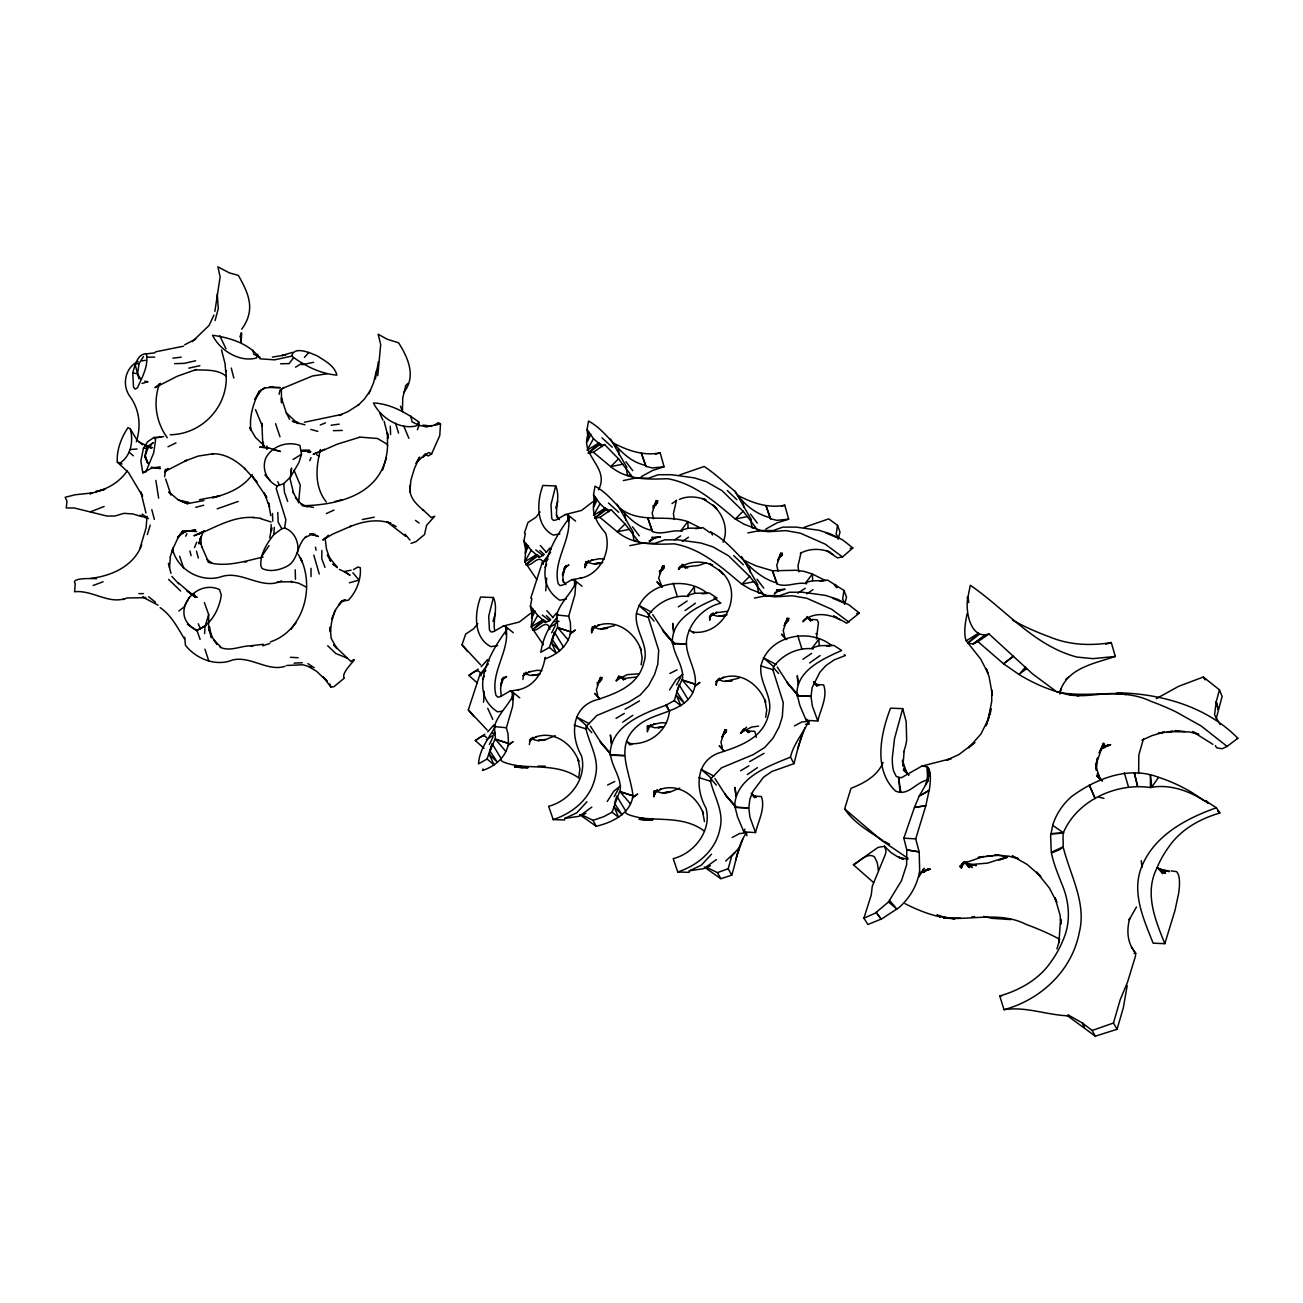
<?xml version="1.0" encoding="UTF-8"?>
<svg xmlns="http://www.w3.org/2000/svg" width="1303" height="1303" viewBox="0 0 1303 1303"><rect width="100%" height="100%" fill="white"/><g stroke="black" fill="none" stroke-linecap="round" stroke-linejoin="round"><path stroke-width="1.5" d="M204.424 602.67L208.675 614.593L208.627 628.665M483.038 768.917L482.582 770.448C494.993 766.408 506.281 756.88 508.447 743.427L495.498 739.338L494.407 726.553C497.958 714.028 508.121 705.949 513.529 694.532L512.242 691.73L509.668 691.225L500.303 696.682L497.762 697.186L495.971 695.297C489.863 671.729 511.151 649.725 505.727 626.596L503.17 626.091L493.804 631.548L491.264 632.053L489.456 630.163L488.706 616.156L493.397 597.523L480.612 597.051C474.439 613.094 473.315 637.916 490.987 646.679L497.616 645.522M545.322 657.331L544.866 658.862C557.277 654.823 568.564 645.294 570.73 631.841L557.765 627.753L556.69 614.967C560.241 602.442 570.405 594.38 575.812 582.946L574.509 580.144L571.936 579.64L562.587 585.096L560.046 585.601L558.238 583.711C552.146 560.143 573.434 538.139 568.01 515.011L565.437 514.506L556.088 519.978L553.547 520.467L551.739 518.578L550.99 504.57L555.681 485.938L542.895 485.465C536.722 501.508 535.598 526.331 553.254 535.093L559.899 533.937M579.656 814.636L596.253 826.281C612.182 822.437 630.245 813.935 633.014 795.824L620.065 791.735C622.199 778.477 612.198 767.907 610.635 755.251L610.065 754.86C610.39 725.804 642.754 713.735 665.8 705.281L674.319 700.623L679.107 684.466M585.894 813.3L582.36 815.124L593.012 820.32L603.501 816.769L612.052 812.209L619.609 791.458L633.014 795.824C630.277 771.295 613.11 744.73 638.959 724.843C657.005 710.233 690.785 712.725 695.297 684.238L682.332 680.15C684.482 666.892 674.482 656.321 672.918 643.666L672.348 643.275C671.224 618.241 698.017 606.644 717.139 598.061L709.223 592.963L694.613 593.321L687.642 595.52L688.619 596.465C673.618 594.575 657.771 602.198 649.089 614.316L648.275 617.296L636.418 613.55C643.242 583.255 684.612 574.721 707.366 593.305L702.089 593.859M266.92 449.502L266.952 446.001M321.89 550.469L321.76 558.661L325.001 567.359M387.512 445.675L387.398 432.791L388.408 438.052L384.157 421.39M402.464 410.51L402.757 397.855L405.656 386.209M494.684 630.571C492.534 619.609 498.381 608.322 493.397 597.523M556.756 517.144C555.371 506.802 560.404 496.117 555.681 485.938M876.17 912.361L881.17 919.136L876.17 912.361L888.483 901.969L901.529 880.649L906.644 864.671L906.774 849.849L919.185 851.885L919.674 870.453A70.59 62.332 -5.7 0 1 898.907 907.654L881.822 918.827L867.912 924.511L863.905 918.175L871.235 895.014L872.277 886.252L885.454 854.165L886.056 850.957L884.59 846.25L878.059 847.39L853.416 864.785L873.58 882.571M410.298 484.895C407.302 500.71 422.253 507.877 431.13 517.568L434.746 516.216L426.602 525.304L424.534 534.507L415.934 541.69L411.031 543.351M377.772 375.736L380.704 344.464L378.114 334.203L387.138 339.22L398.588 342.803C408.1 357.804 416.553 376.518 403.637 392.643M306.417 536.38C296.009 544.605 298.99 561.349 285.536 567.017C278.158 570.372 269.672 572.098 262.033 568.466L260.844 565.811C260.063 553.97 266.838 543.481 273.874 534.556L274.281 527.357M204.62 633.633L205.043 626.531L208.675 614.593M1012.431 620.13L1024.174 626.206A120.023 47.999 29.2 0 0 1049.078 636.678C1068.802 645.083 1090.399 646.011 1111.28 642.558L1115.303 656.451L1093.022 658.65L1076.962 657.07C1034.028 645.816 1005.721 609.446 970.328 585.291L967.885 597.344C964.937 610.798 970.588 640.196 989.01 633.958L1032.416 673.781L1055.43 690.851M132.792 373L133.492 387.089L135.203 389.141L137.434 387.822C142.108 377.365 148.868 365.589 146.311 353.879C137.792 353.097 134.339 366.55 132.792 373L137.532 373.766L140.919 379.385M297.263 553.58C299.837 543.465 294.836 531.526 284.608 528.008L281.823 528.709L273.874 534.556M483.56 702.301L484.276 691.421M241.707 333.21L241.104 342.347L240.355 336.141M545.729 590.829L546.657 578.027M147.027 516.216L146.099 527.764L140.105 547.96M409.859 492.453L410.852 480.384L414.37 468.657L419.631 457.076L416.748 461.718M169.504 567.554L170.351 557.489M735.201 807.648L737.579 817.014L743.899 831.949L755.528 832.552L750.007 817.47L748.736 807.974L734.631 807.257C734.892 777.826 767.744 766.539 790.481 757.124C793.543 743.883 803.039 733.394 808.707 721.292L805.791 718.979M797.485 696.063L799.847 705.428L806.182 720.364L817.812 720.982L812.29 705.884L811.02 696.388L796.915 695.672C795.791 670.638 822.584 659.041 841.705 650.458L833.79 645.36L819.18 645.718L812.209 647.917L813.186 648.861C798.185 646.972 782.337 654.595 773.656 666.713L772.842 669.693L760.985 665.931C767.809 635.652 809.163 627.118 831.933 645.702M1208.304 803.316C1191.854 792.012 1170.794 783.412 1150.451 787.549C1116.345 782.484 1076.701 800.531 1063.199 833.154C1062.14 847.683 1067.45 847.048 1051.407 852.96C1053.638 863.84 1057.971 874.101 1062.01 884.395C1069.47 901.937 1071.033 922.263 1063.118 939.968A120.006 105.966 -5.7 0 1 1050.658 962.298C1038.67 979.612 1019.597 990.247 999.727 995.981L1004.027 1009.678C1025.461 1006.307 1045.934 1014.776 1067.206 1015.77L1068.525 1015.151L1082.272 1022.904L1092.175 1030.478L1095.318 1036.178L1117.046 1029.289L1123.3 1007.87L1127.209 985.491M291.009 473.559L291.53 468.038L290.357 477.191L283.745 483.592L277.311 485.97L276.171 488.43L285.846 519.685L284.608 528.008M586.953 801.785L576.724 812.844L564.736 818.431L564.59 819.978L553.221 819.587L548.628 806.264C569.997 800.889 587.49 778.005 581.48 755.773C571.089 737.563 570.372 710.168 593.109 701.014C613.68 694.271 638.144 686.73 643.861 662.608C649.839 645.36 634.072 630.685 636.418 613.55M711.519 854.182L701.291 865.241L689.303 870.811L689.157 872.359L677.788 871.984L673.195 858.644C694.564 853.27 712.057 830.386 706.047 808.169C695.655 789.944 694.939 762.564 717.676 753.395C738.247 746.668 762.711 739.11 768.428 715.005C774.405 697.74 758.639 683.081 760.985 665.931M960.539 918.208L943.795 918.029L943.909 917.1L938.877 915.341M298.582 502.811L300.244 485.156L294.087 470.399M214.865 311.466L220.126 276.936L217.91 266.822L229.361 272.881L238.335 275.405C248.824 293.598 255.86 309.951 241.707 329.187M962.64 863.254L962.184 866.756L962.852 863.742M536.869 579.656L524.767 561.788L526.445 544.084L523.904 541.103L525.337 533.595L524.474 532.943L527.943 522.519L536.005 517.21L540.061 511.998M543.367 644.773L531.266 626.922L532.943 609.201L530.402 606.221L531.836 598.729L530.81 598.077L542.129 563.091L550.632 552.26M904.038 752.026L903.093 764.666M1058.916 942.509L1060.544 919.218L1061.098 924.022L1059.958 914.673L1054.99 897.702L1056.766 902.262L1049.469 888.157L1036.602 872.098L1040.82 876.43L1027.122 864.426L1012.187 855.876L1018.441 858.71L1009.19 856.299L994.629 854.963L1004.483 855.876M578.858 776.425L579.9 769.21L578.027 759.144L578.841 761.522C572.636 743.98 554.101 730.152 535.305 737.14M641.141 664.839L642.167 657.624L640.294 647.558M765.692 717.236L766.734 710.021L764.861 699.939L765.675 702.333C759.486 684.792 740.951 670.964 722.155 677.951L723.572 677.316L716.308 681.73L719.793 678.163L716.666 681.599M326.239 501.948C314.137 486.377 315.945 467.419 320.424 449.551M139.03 378.912L137.532 373.766L139.112 363.407L143.542 356.485M136.326 441.864C141.327 425.918 139.633 409.126 129.29 395.542C121.782 383.994 125.397 367.511 138.069 361.436M203.056 532.064L198.838 543.791L201.151 536.527L200.483 544.198L199.896 540.517M613.127 442.873C627.443 450.529 643.812 456.197 660.181 452.825L664.09 466.783L652.249 467.94L646.027 466.409L645.522 465.334C619.902 459.861 610.26 432.726 588.5 421.048L587.05 429.583L589.021 432.335C577.669 454.991 610.7 466.897 598.5 489.83M681.143 530.402L688.114 528.187L700.867 528.171L687.821 521.64L681.143 530.402L682.12 531.331C672.25 529.067 662.201 535.566 652.526 531.543L652.021 530.451C626.417 524.979 616.759 497.86 594.999 486.182L593.549 494.717L595.52 497.469C589.722 511.362 596.611 522.812 605.651 533.204C611.547 551.723 599.787 574.835 579.982 578.304L581.187 578.06L571.936 579.64M1156.298 698.685L1178.612 686.339L1203.32 677.023L1219.461 689.857L1216.204 701.861L1214.543 714.679L1220.145 724.631M164.585 476.719L165.318 472.452M378.342 361.843L375.411 378.978M387.577 445.203C386.014 492.127 342.428 504.798 303.876 505.694L313.486 507.421M522.861 679.417L523.985 673.439M529.36 744.534L530.484 738.557L536.787 740.527L545.338 739.811L538.253 740.609L546.592 739.224L555.208 735.706M592.751 626.971L591.643 632.949L591.497 629.137M648.552 725.82L647.428 731.797L647.216 726.064M655.051 790.954L653.927 796.931L653.715 791.198M710.444 616.238L709.712 620.212L709.565 616.384M716.959 681.355L716.21 685.345L716.064 681.518M487.11 759.014L494.081 764.942L489.293 754.388L492.192 743.704L487.11 759.014L478.527 763.851C479.374 749.078 488.967 738.166 495.531 726.162L494.032 724.777L487.778 731.797M549.394 647.428L556.365 653.357L551.56 642.802L554.475 632.118L549.394 647.428L540.81 652.266C542.862 639.154 548.074 627.15 557.13 617.394M967.07 613.794L965.653 621.433A70.557 17.362 -67.2 0 0 966.256 640.848L980.687 659.057L987.983 673.162L986.208 668.602L989.156 676.925L992.316 694.922L991.762 690.101L991.746 701.242L988.163 719.761L990.622 711.519L989.84 714.256L990.948 708.702L986.062 725.836L988.163 719.598L980.915 734.012L968.715 747.792L974.856 742.417L959.089 754.437L946.581 760.268L951.174 758.607L921.872 766.099L901.22 777.826L896.269 776.458L893.597 771.018A120.023 29.529 -67.2 0 1 892.294 757.988L894.526 738.638L902.702 708.637L890.535 708.164C880.519 734.061 873.222 769.764 895.422 790.97C907.849 796.899 915.928 782.207 926.824 780.269L927.866 780.986L919.185 796.133L914.478 807.323L903.842 838.171L906.774 849.849M119.534 463.282C130.968 456.539 133.72 440.74 130.235 428.752L127.987 427.645C121.374 437.45 116.472 450.072 117.319 462.142L128.492 472.533L142.564 496.166L140.854 491.882L145.969 513.007M240.306 336.581L241.006 332.884M269.721 537.911L271.659 527.682L271.431 530.94L271.057 524.474M704.223 867.016L720.82 878.678L731.716 875.225C736.39 861.153 737.612 844.995 746.44 832.878L743.508 830.548M734.631 807.257L748.736 807.974L749.925 799.065L753.069 791.198L763.525 777.239L771.799 771.523L793.999 763.639L798.755 744.86L805.01 727.823M148.949 445.675L153.265 442.597L148.656 446.603L145.268 455.268L147.646 462.956L144.877 456.685L146.604 448.134L143.46 448.281L140.838 460.936L142.793 472.777L145.822 471.947L153.705 452.841L155.562 439.697L153.933 437.482L147.695 441.717L143.46 448.281M279.119 394.288L279.95 390.216L283.875 387.561M1059.958 694.01L1060.984 688.88L1060.267 690.851C1068.02 667.722 1095.074 663.341 1115.303 656.451M159.487 383.701C152.956 402.383 155.839 421.7 167.256 437.743M165.367 469.341L164.699 472.566L167.875 468.477M290.357 477.191L298.99 462.451L301.482 454.324L299.934 445.431C287.377 440.87 272.457 445.87 265.942 457.744C261.398 468.396 266.708 481.459 277.311 485.97M568.483 521.493L569.313 517.812C553.075 539.751 529.067 579.949 559.769 600.227L566.398 599.071M574.981 586.627L575.812 582.946L574.916 594.771L568.678 616.189L570.356 622.508L570.73 631.841L557.326 627.492L552.211 639.333L559.671 650.702L551.56 642.802M1204.705 801.003L1191.936 792.501A70.557 28.21 29.2 0 0 1158.595 777.337C1128.707 765.561 1095.921 778.673 1071.555 796.556A70.557 62.3 -5.7 0 0 1052.677 825.353L1050.609 836.005L1051.277 852.325L1063.183 846.82M1216.204 718.572L1222.116 696.421L1219.461 689.857M291.742 356.11C294.038 345.262 310.928 353.308 317.199 355.866C324.675 360.736 334.61 365.638 336.891 375.101C320.668 373.88 304.674 365.817 291.742 356.11L274.64 359.823L260.063 358.83C250.42 343.829 229.507 337.591 212.552 335.278C219.898 350.393 239.654 362.739 256.577 357.95L257.799 354.318M376.534 370.28L373.505 382.984L368.83 393.767M171.915 552.651L173.071 548.026L170.107 557.179M816.427 638.975L818.447 622.59L817.144 619.788L809.489 619.365L812.209 620.423L807.274 617.329L810.661 621.026L806.98 616.498M838.09 539.263L840.012 532.113L837.536 525.321L828.741 518.871L804.277 527.324M844.588 604.397L846.527 597.23L843.969 590.422L827.438 580.014C820.157 581.61 812.665 579.428 805.71 582.783L806.687 583.728C796.817 581.447 786.768 587.962 777.077 583.939L772.467 570.763L755.87 565.828L744.192 560.388M544.947 658.145C542.862 672.967 533.236 687.235 517.698 689.89L518.903 689.645L509.668 691.225M669.514 710.526C667.934 730.674 649.692 745.088 629.968 743.638L631.988 744.518L626.922 741.651L630.082 745.055M723.067 542.227C728.849 529.181 723.067 513.903 712.741 505.075L716.78 509.164L714.891 506.639L702.48 498.479L706.014 499.88C697.577 496.704 687.74 495.531 679.352 499.44M215.076 320.554L218.301 308.583L217.259 294.103M618.632 676.045L617.606 679.824L619.202 676.469M574.134 725.136L585.992 728.882L586.822 725.901L596.839 715.494L628.763 702.187L640.245 695.02L648.536 685.671L654.595 674.417L657.754 664.335L658.715 650.295L648.275 617.296M698.701 777.516L710.558 781.263L711.389 778.298L721.406 767.874L753.329 754.584L764.812 747.401L773.102 738.068L779.161 726.813L782.321 716.731L783.266 702.675L772.842 669.693M487.159 730.022L468.298 709.923L479.846 674.677L488.348 663.846M735.739 860.289L739.338 847.406L731.602 856.494L728.214 868.71L717.481 872.619L706.926 867.521L710.461 865.681M798.006 748.704L801.622 735.82M882.815 840.5C869.134 831.461 853.758 822.844 844.621 808.886L851.006 788.299C863.954 783.266 877.391 776.018 883.076 762.548M334.92 610.341L331.679 621.743L330.376 631.89L330.099 627.199L331.223 638.454L336.874 648.536L333.633 644.952L350.849 661.419C362.804 653.666 339.301 672.706 344.415 678.049L333.861 686.746L330.848 687.007L323.16 676.86L327.265 681.436L316.58 671.306L308.664 666.615M501.134 683.212L502.616 678.179L500.596 688.261L501.183 695.704M1056.928 948.91L1059.404 940.619M147.337 534.588L150.203 525.142M382.659 470.041L386.356 457.825M492.957 621.303L495.449 613.176M555.729 508.105L557.717 501.59M962.95 862.602L961.191 868.238L963.308 862.667M746.863 835.777L746.44 832.878L739.583 833.562L732.172 837.471M906.709 849.931L919.185 851.885L915.7 838.888L925.83 805.71L929.528 788.543A70.59 17.362 -67.2 0 0 927.361 766.832L922.101 766.017M1164.833 943.665C1155.338 920.244 1144.441 893.809 1156.478 869.02A120.006 105.966 -5.7 0 1 1168.938 846.706C1180.941 829.376 1199.998 818.756 1219.869 813.007L1216.416 807.779C1187.196 818.023 1155.631 834.718 1142.65 864.475C1130.515 890.796 1143.366 918.468 1153.122 943.16L1164.833 943.665L1174.964 910.504L1178.661 893.321A70.59 17.362 -67.2 0 0 1176.495 871.609L1171.006 870.876M616.84 796.052L614.511 803.299L621.954 814.668L614.104 806.915L618.648 817.339L612.052 812.209M489.293 754.388L497.388 762.288L489.944 750.919L495.042 739.078L508.447 743.427L508.072 734.094L506.395 727.774L512.633 706.356L513.529 694.532M755.528 832.552C758.248 820.988 765.627 808.381 761.359 796.508L753.704 796.084L756.44 797.127L751.489 794.032L754.893 797.745L751.212 793.201M817.812 720.982C820.532 709.418 827.894 696.796 823.643 684.922L815.987 684.498L818.724 685.541L813.772 682.446L817.176 686.16L813.479 681.632M480.66 664.888L462.011 644.806L465.676 634.105L473.787 628.649L477.794 623.583M743.899 831.949L744.876 829.148M1143.48 738.752L1138.789 755.154L1138.659 773.477M925.439 785.09L929.919 772.5L926.645 782.826L928.925 769.145L927.606 781.197L927.361 766.832L927.866 780.986M674.319 700.623L680.932 705.754L676.387 695.33L684.238 703.083L676.778 691.73L681.892 679.873L695.297 684.238C696.926 667.185 682.186 652.314 687.642 635.098C692.219 619.479 705.004 607.084 720.803 603.11L713.979 597.8M736.488 856.446L742.726 839.409M309.821 460.676L311.026 457.597M1092.175 1030.478L1113.462 1023.018L1120.205 999.776L1127.6 981.941L1135.434 956.255L1135.695 953.421L1131.525 947.167L1135.695 953.421L1134.001 953.242M418.735 421.993L417.318 425.56C400.672 430.658 380.574 417.872 373.456 402.953C389.825 403.735 405.754 412.269 418.735 421.993L419.208 425.315L417.351 429.795M676.518 500.108L673.439 513.512L674.221 519.441M801.084 552.505L797.99 565.909L798.788 571.838M500.808 685.003L504.098 677.088L502.241 679.4M660.246 571.87L662.869 565.616L658.666 578.092L661.957 586.708M194.456 547.569L196.769 542.129M331.662 618.86L336.141 608.859L342.217 600.569L338.617 604.918L343.275 600.504L340.506 602.084M171.621 551.658L177.355 539.116L182.99 530.728L177.517 537.553L184.7 530.989L180.384 534.67L184.879 531.885L181.883 533.22M213.969 315L209.115 325.441L192.274 341.63M528.529 545.924L525.142 553.156L526.445 544.084L531.217 550.273L538.905 557.016M590.813 434.339L587.409 441.57L589.021 432.335L593.5 438.688L602.344 446.62M535.044 611.058L531.64 618.274L532.943 609.201L537.716 615.407L545.403 622.134M597.311 499.472L593.907 506.688L595.52 497.469L599.999 503.821L608.843 511.753M742.173 732.221L743.769 728.849M185.694 536.233L186.915 533.693M489.374 744.469L493.104 736.895M551.658 632.883L555.387 625.31M963.178 862.423L960.669 867.309L962.38 863.742M482.859 678.977L484.374 676.078M545.143 567.391L546.657 564.492M614.218 796.605L618.469 788.69M676.485 685.036L680.752 677.104M189.358 597.246L184.049 607.003L178.804 611.026M196.851 630.131C167.37 616.205 194 577.88 219.49 589.559L221.331 595.113C219.213 609.462 211.249 625.033 196.851 630.131L200.125 639.447M531.217 550.273L524.767 561.788L536.575 554.606L540.289 556.87L543.53 554.915M593.5 438.688L587.05 450.203L598.859 443.02L602.572 445.284L604.592 444.567L618.534 458.819L632.558 477.142M537.716 615.407L531.266 626.922L543.074 619.739L546.788 621.987L550.029 620.049M599.999 503.821L593.549 515.336L605.358 508.154L609.071 510.401L611.091 509.701L625.049 523.953L639.056 542.26M425.967 455.154L428.426 455.871L431.635 453.835L439.762 435.56L440.512 423.98L438.394 422.661L434.062 425.315M141.734 544.833C133.818 566.088 111.846 575.861 90.754 578.402M680.329 566.284L678.505 569.46L683.114 564.476M618.958 676.273L616.221 681.046L619.674 677.299M742.612 730.266L740.788 733.442L746.554 727.188M507.03 629.398C490.791 651.321 466.783 691.535 497.485 711.813L502.355 711.161M1205.845 800.954L1216.416 807.779M528.627 766.653L522.242 767.728L514.718 766.897L515.565 765.496C537.097 768.233 560.241 764.291 579.33 778.363M653.194 819.05L646.809 820.124L639.284 819.278L640.131 817.893C661.663 820.629 684.792 816.688 703.897 830.744M659.595 573.45L664.335 565.811L660.865 571.007L664.155 567.733L660.344 570.73M127.222 470.839C120.023 481.524 108.149 488.967 95.673 491.654L104.892 489.276L89.793 493.804L92.318 492.909L75.085 494.782L65.15 497.29L66.99 501.134L66.225 507.991L74.173 507.958L106.797 516.021L114.762 516.053L123.932 513.333L132.825 513.936L142.206 516.754M918.713 877.066L924.153 868.352L920.749 873.466M669.579 689.906L676.062 679.629L682.853 674.221M546.071 552.57L549.817 548.074L551.299 549.443M607.263 801.492L613.778 791.214L620.586 785.807M552.57 617.703L556.316 613.192L557.814 614.576M370.492 390.216L364.465 399.011L357.902 405.494L358.781 404.696L348.259 411.455L339.106 415.478L341.647 414.435L304.381 422.253M261.366 556.853L269.021 545.664M1158.595 777.354L1151.771 787.045L1150.402 775.041L1150.451 787.549M1136.477 907.002L1129.066 919.918L1129.799 918.322C1127.014 928.013 1126.981 938.779 1131.949 947.786M290.944 629.463L296.204 622.459M687.642 595.52L694.32 586.773L694.613 593.321M805.71 582.783L812.388 574.037L825.434 580.568M812.209 647.917L818.887 639.154L819.18 645.718M293.533 357.836L289.071 363.618L280.617 363.765M252.326 474.553C243.091 487.713 227.585 494.163 212.422 497.746L219.767 495.889L199.457 499.684M564.508 567.815L566.382 565.502L562.424 574.998L564.883 566.593L562.88 576.675L563.319 582.262M167.729 468.494L165.334 471.246L186.655 460.301L184.7 461.099L198.089 456.115L213.269 453.737L211.77 453.786C224.784 453.167 236.348 460.529 245.42 469.194M585.601 564.085L588.728 560.632L585.226 564.215L592.507 559.785L591.09 560.437L599.331 558.726L604.217 559.02M523.317 675.671L526.445 672.218L522.959 675.785L530.223 671.371M592.099 629.219L595.227 625.766L591.741 629.333L599.005 624.919L597.588 625.554C616.384 618.567 634.919 632.395 641.109 649.936M529.816 740.804L532.943 737.351L529.458 740.918L536.722 736.504M710.168 616.482L713.295 613.029L709.793 616.596L717.073 612.182L715.656 612.817L727.155 611.319M1025.608 667.038L1019.011 674.465L1003.554 663.797L977.967 641.63L973.08 643.959L967.82 643.145L978.537 633.193L966.256 640.832M1056.538 691.681C1087.386 699.092 1121.052 686.795 1151.005 701.356A120.023 47.999 29.2 0 1 1175.925 711.845L1201.203 726.015L1227.1 746.407L1237.85 738.247C1206.627 706.389 1160.826 693.571 1117.453 692.805L1116.313 693.701M304.397 357.429L308.909 352.396M962.249 863.775L959.594 866.674L967.152 861.625L963.666 863.319L984.009 856.348M803.071 621.857L806.524 618.111M324.87 538.937L328.372 535.191M649.92 725.755L651.011 724.615L647.526 728.182L654.79 723.768L653.373 724.403L661.615 722.693L666.501 723.002M656.419 790.888L657.51 789.732L654.025 793.315L661.289 788.901L659.872 789.537C678.668 782.549 697.203 796.377 703.408 813.919L702.594 811.525L704.467 821.607M774.259 594.135L779.748 589.836L774.829 592.702M649.708 541.739L655.181 537.439L649.106 541.103L654.741 537.764L660.523 536.836L652.054 537.634L655.702 538.448L651.94 537.243M342.901 600.992L348.357 600.227C356.338 591.953 361.338 579.314 360.296 567.717L357.82 567.033L353.504 569.623M206.086 625.456L196.525 630.733L187.355 624.235M405.347 386.063L407.872 383.457M481.279 666.68L487.534 659.66L489.032 661.028M618.534 458.819L610.716 466.653L593.37 452.222L588.304 453.053L598.859 443.02L601.286 445.903M625.049 523.953L617.231 531.771L599.869 517.356L594.803 518.187L605.358 508.154L607.784 511.037M633.063 478.006L648.471 478.217L658.292 474.732L671.371 474.699L694.352 477.875L706.275 481.67L722.057 490.677L743.101 511.216L735.283 519.034C715.07 502.144 694.646 483.429 667.625 478.706C647.933 479.406 627.134 480.221 610.716 466.653L622.834 464.194M639.561 543.139L654.969 543.351L664.791 539.865L677.869 539.833L700.851 542.993L712.79 546.804L728.556 555.811L749.6 576.333L741.798 584.167C721.569 567.261 701.161 548.547 674.123 543.84C654.432 544.54 633.633 545.354 617.231 531.771L629.333 529.327M601.888 679.319L598.582 682.593L602.051 677.397L597.311 685.02L600.585 677.202L596.399 689.678L597.719 695.411M681.388 565.974L678.488 568.711C687.968 561.023 701.503 560.469 712.513 565.013L708.979 563.613L721.39 571.756L723.279 574.297L719.24 570.209C746.293 590.52 725.005 636.711 692.235 632.053L694.271 632.932L689.206 630.066M619.104 677.56L616.221 680.296L627.118 674.661L638.779 673.798M805.954 618.355L803.055 621.108C816.215 609.576 834.213 615.342 846.641 623.257L859.345 613.094L849.165 605.032L837.34 599.201L825.418 595.39L802.436 592.23L789.357 592.246L779.536 595.732L764.128 595.52L775.122 596.839L792.322 595.764L806.85 598.289L831.819 609.348L849.002 622.134M745.104 728.572L740.788 732.693L751.684 727.041L758.574 726.129M543.335 564.329L542.406 560.893C538.269 555.925 533.008 564.052 528.725 564.932L526.021 564.639L536.575 554.606L539.002 557.489M592.718 501.85L581.578 510.434L565.437 514.506M530.435 613.436L519.311 622.02L503.17 626.091M549.85 629.463L548.905 626.026C544.768 621.059 539.507 629.186 535.224 630.066L532.536 629.772L543.074 619.739L545.501 622.622M725.641 861.088L734.973 852.357M325.603 537.618L322.835 540.045L332.395 534.263L351.028 526.168L349.888 526.656C362.82 521.428 377.609 518.382 391.063 523.497L386.73 521.607L405.624 536.266M842.504 557L852.846 547.96L842.666 539.898L830.842 534.067L818.919 530.256L795.938 527.096L782.859 527.129L773.037 530.598L757.629 530.402L768.607 531.705L785.823 530.63L800.351 533.171L825.32 544.214L842.504 557L837.438 557.847L827.047 550.86L833.269 554.524M1065.805 679.27L1068.737 676.794M415.787 463.265L425.625 453.802L422.465 457.402L428.638 452.516L431.635 453.835M1013.376 655.963L1003.554 663.797L1013.441 656.386M160.513 383.294L154.976 387.642L177.42 376.176L196.427 369.482M653.845 505.613L657.657 502.6L654.367 505.873L657.836 500.678L653.096 508.317L656.37 500.482L652.168 512.975L653.487 518.708M778.412 557.993L782.223 554.997L778.933 558.27L782.403 553.075L777.647 560.697L780.937 552.879L776.735 565.355L778.054 571.089M784.911 623.127L788.722 620.114L785.432 623.388L788.901 618.208L784.162 625.831L787.435 618.013L783.233 630.489L784.553 636.222M723.914 733.703L726.455 731.7L723.149 734.973L726.618 729.794L721.878 737.417L725.152 729.582L720.966 742.075L722.285 747.808M564.916 567.961L568.89 564.899L565.372 567.294M502.632 679.547L506.606 676.485L503.088 678.879M570.079 634.105L575.389 630.033L571.87 632.427M507.812 745.691L513.121 741.619L509.587 744.013M694.646 686.502L699.955 682.414L696.437 684.824M632.378 798.071L637.672 793.999L634.154 796.394M967.82 643.145L979.53 634.138M1026.617 668.651L1019.011 674.465L1021.161 675.801A70.59 28.226 29.2 0 0 1062.678 693.261C1083.591 699.792 1104.977 690.557 1126.053 694.515L1117.453 692.805M264.672 387.545L261.528 389.923L254.899 399.369L259.378 391.03C253.466 403.132 249.036 416.455 250.942 430.088L249.655 427.596L255.583 437.547L264.542 446.049M588.304 453.053L600.031 444.404M526.021 564.639L537.764 555.99M594.803 518.187L606.53 509.538M532.536 629.772L544.263 621.124M984.416 635.669L973.08 643.959L984.514 635.783M591.806 807.127L579.249 816.264L564.736 818.431M716.438 859.524L703.815 868.645L689.303 870.811M685.052 610.57L695.476 603.191M809.619 662.95L820.043 655.588M671.99 503.593L675.736 500.955M977.967 641.63L989.01 633.958M593.37 452.222L604.592 444.567M599.869 517.356L611.091 509.701M622.753 722.171L632.835 715.298M747.303 774.568L757.401 767.679M682.251 541.478L688.456 537.259M806.818 593.859L813.023 589.656M201.721 532.797L193.886 535.777L204.49 530.924M674.775 539.784L680.655 535.859M678.342 606.872L687.153 600.992M797.876 593.142L805.221 588.256M802.909 659.253L811.72 653.373M542.129 563.091L548.107 559.134M477.549 683.195L468.819 675.394L478.331 669.091M548.612 628.241L557.586 622.28M479.846 674.677L485.824 670.719M484.048 748.313L475.318 740.527L484.83 734.208M486.328 739.827L495.303 733.866M96.569 578.695C93.295 578.597 69.987 577.457 75.232 583.614L74.58 591.757C91.503 589.787 108.133 603.924 124.453 598.745M853.416 864.785C859.85 861.82 866.756 852.178 874.346 856.69L877.033 862.13A120.023 29.529 -67.2 0 1 878.222 870.241M468.819 675.394C471.849 673.977 476.996 667.95 480.123 672.478L481.068 675.915M475.318 740.527C478.364 739.11 483.494 733.084 486.622 737.612M293.028 459.487L301.482 454.324M195.792 338.992L184.668 344.79M616.026 718.409L624.332 713.425M740.593 770.806L748.899 765.806M295.553 367.153L302.035 363.309M200.662 533.041L204.131 531.005M1227.1 746.407L1222.214 748.736L1216.953 747.922A70.557 17.362 -67.2 0 1 1215.39 745.609M625.065 709.255L639.48 700.933M749.632 761.636L764.047 753.329M919.185 796.133L929.202 790.416L920.195 795.481M776.588 582.848C748.28 574.932 736.179 544.963 710.754 532.031L709.842 532.569L702.871 527.634L695.59 528.741M1067.206 1015.77L1068.525 1015.151M1103.674 747.336L1110.71 744.713L1102.973 747.613L1108.755 744.567L1101.084 749.127L1104.7 745.121L1100.872 749.583L1104.504 744.029L1099.129 752.776L1103.543 743.068L1095.628 765.627L1097.533 757.874L1096.442 768.803M794.439 725.885L801.85 721.976L808.707 721.292L809.147 724.191L805.563 724.273M679.759 788.087L671.143 791.621L662.82 792.99M142.793 472.777L151.848 468.038L160.139 466.865M1141.9 740.185L1152.129 735.576L1164.345 732.025L1158.4 733.214L1173.14 731.325L1166.853 731.96M921.987 872.424L928.42 868.889L922.622 871.951L930.375 869.036L920.227 872.619M340.767 602.116L345.344 599.82L342.494 600.764M260.437 390.346L265.128 388.066L272.897 386.991L269.298 387.219M304.821 537.634L311.091 534.686L315.293 534.572L309.756 533.807M669.872 673.456L677.071 669.872M607.589 785.041L614.788 781.458M168.006 446.782L176.003 442.857M103.1 581.741L93.116 585.503M324.675 449.242L313.143 454.291L317.574 452.597M285.048 666.289C267.978 671.957 250.388 655.686 232.553 659.986C215.907 666.859 196.053 658.911 185.433 645.197L184.684 637.216M326.353 513.577L334.008 510.092M281.562 580.91C261.805 590.748 241.185 569.509 220.81 576.871C200.792 582.946 177.55 569.737 172.729 549.654M876.153 912.784L863.905 918.175M1008.18 856.462L987.658 863.107L971.305 864.492L976.289 865.583L966.793 863.27L971.517 865.241L966.793 863.205M553.221 819.587C573.515 812.909 591.432 797.794 595.471 775.92C599.608 758.965 589.396 744.16 585.813 728.182L585.992 728.882M677.788 871.984C698.082 865.29 715.999 850.191 720.038 828.317C724.175 811.362 713.946 796.556 710.379 780.578L710.558 781.263M777.5 590.927L785.074 589.233L776.621 590.031L780.269 590.829L776.507 589.64M198.919 534.051C216.673 526.721 234.003 515.923 254.069 517.552M123.101 599.624L126.994 597.963L145.887 597.686L142.532 597.002L158.054 605.162M800.303 553.335C809.554 548.221 820.825 548.302 830.451 552.293M182.257 533.122L187.844 530.793L183.088 531.754M320.261 424.99L325.538 422.824M270.405 641.874C303.469 630.978 315 587.409 300.407 557.814L302.182 561.984L298.436 554.459M319.821 451.832L337.558 444.062L359.595 437.287M90.477 511.835L104.093 506.492M147.695 446.652L150.871 445.414L147.646 446.457M599.494 563.792L602.703 562.554M217.21 508.821L238.205 501.427M1004.027 1009.678C1040.69 999.776 1071.897 970.751 1079.226 932.704C1086.865 902.767 1070.024 875.095 1063.15 846.869M282.311 388.457L312.557 375.964L326.955 373.814M614.511 625.684L600.748 629.023L607.621 628.225L599.071 628.942L592.946 626.987M739.078 678.081L725.315 681.42L732.188 680.622L723.637 681.322L717.513 679.384M1236.645 738.687L1237.85 738.247M706.145 562.831L698.555 565.453L685.736 566.919L687.772 567.799L682.707 564.932M262.717 645.799L269.868 643.438M1000.02 859.687L1006.958 857.439L998.587 860.078M652.689 506.036L656.207 504.912M659.188 571.154L662.706 570.046M596.904 682.739L600.439 681.632M641.239 476.67L652.624 470.416L664.09 466.783M765.806 529.051L777.191 522.796L788.657 519.18L784.748 505.222C768.363 508.593 751.994 502.925 737.693 495.254M1105.758 644.236L1111.28 642.558M292.638 352.331L282.099 355.491L285.911 354.905L272.36 357.103M263.043 557.081C245.86 560.86 227.748 567.098 210.125 562.912M655.393 454.242L660.181 452.825M781.556 506.15L784.748 505.222M141.978 383.473L147.988 381.714L144.828 381.193M349.448 582.799L359.107 580.079L352.869 572.799M183.511 346.191L155.529 351.843M203.919 500.515L187.339 503.691L178.348 500.026L168.836 491.899L171.035 495.01L165.644 479.032M195.743 507.339L203.724 505.238M351.11 570.193L344.106 571.577L339.366 569.395M427.107 426.684L440.512 423.98M727.058 614.707L718.816 616.286L725.69 615.488L717.139 616.189L711.015 614.25M540.208 673.912L531.754 675.475L538.839 674.677L530.288 675.394L524.164 673.439M154.976 438.069L163.641 436.538M340.539 500.14L341.989 499.782L335.164 501.411M679.726 474.927L704.174 466.474C715.412 473.885 724.777 483.055 735.12 491.443C743.215 504.066 755.447 513.903 770.089 517.714L770.594 518.806L776.816 520.32L788.657 519.18M195.629 360.784L184.228 363.358L174.667 363.651M188.805 368.146L199.88 365.671M1102.419 747.906L1105.319 747.254L1101.768 748.036M920.618 872.554L924.983 871.577L921.433 872.359M302.052 364.742L313.583 362.299M425.576 426.814L431.635 425.544M170.204 434.746C203.561 434.29 230.533 403.849 225.712 370.329L225.728 371.762L225.012 363.423L221.526 349.921M528.806 672.022L537.048 670.312L541.934 670.605M757.124 529.523L747.401 516.591L735.283 519.034L743.752 524.067L760.3 530.451L747.889 532.943M763.623 594.657L753.9 581.724L741.798 584.167L750.251 589.2L766.799 595.585L754.388 598.077M623.323 480.546L635.734 478.054L633.519 478.136M629.821 545.68L642.232 543.188L640.034 543.27M982.022 856.755L978.064 857.537L992.805 855.648L986.501 856.283M362.315 519.539L374.222 517.193M850.159 548.482L852.846 547.96M856.657 613.615L859.345 613.094M636.287 677.039L623.469 678.505L625.489 679.384L620.423 676.518L623.583 679.938L621.222 677.023M139.112 363.407L135.072 364.14L137.532 373.766M815.89 633.844L816.786 633.681M191.622 530.63L195.629 529.93L183.479 531.885M914.755 807.469L925.83 805.71L914.478 807.323M599.087 563.173L594.249 563.906L601.123 563.091L592.572 563.808L586.448 561.87L585.145 567.831L584.998 564.004M141.799 360.882L145.513 360.328M661.37 727.139L658.015 727.628L663.406 727.074L654.855 727.774L650.262 726.325M331.109 425.218L339.171 424.143M263.385 644.317L250.746 645.767M172.876 358.178L181.231 357.152M146.311 353.879L154.91 352.82M664.595 792.794L669.905 792.208L661.354 792.908L656.761 791.458M630.619 475.139L627.509 475.465L626.173 467.891M637.118 540.256L634.024 540.598L632.672 533.008M755.186 527.52L752.075 527.862L750.74 520.272M761.685 592.653L758.59 592.995L757.238 585.405M820.157 581.122L823.675 580.747M826.656 646.255L830.174 645.881M302.719 451.033L309.658 450.398L302.719 450.17M286.497 665.491L302.768 664.774L311.564 667.266M130.056 449.568L137.108 448.998M554.231 621.661L559.085 621.287M491.948 733.247L495.189 733.003M971.663 916.986L974.725 916.758M1170.322 731.602L1189.541 731.96L1198.793 734.387L1192.522 731.553L1212.881 744.355M989.987 855.924L998.473 855.371M153.933 437.482L160.92 437.042M999.727 995.981L1001.746 995.85M277.262 581.887L292.312 581.789L290.716 581.431L298.696 583.223L306.335 587.099M294.038 663.146L302.28 662.755M1063.199 833.154L1050.804 833.757L1063.753 832.992L1052.677 825.353M333.34 430.658L342.282 430.43M147.304 357.217L154.731 357.12M537.911 766.148L545.191 766.148M138.835 593.631L143.428 593.614M253.026 645.946C241.853 644.838 231.168 652.266 220.044 647.265M672.918 643.666L686.453 644.008L672.348 643.275M610.635 755.251L624.17 755.593L610.065 754.86M271.708 387.317L280.373 387.626L269.265 387.414M796.915 695.672L811.02 696.388L812.192 687.479L819.815 672.315L825.809 665.654L834.067 659.937L845.37 655.507L844.295 654.578M290.39 657.298L298.126 657.738M1010.851 919.576L991.795 918.322L983.732 916.4M705.037 593.158L707.366 593.305M903.842 838.171L915.7 838.888M514.718 766.897C550.68 770.106 501.443 765.154 501.118 759.975M639.284 819.278C675.247 822.502 626.01 817.535 625.684 812.372M943.795 918.029C971.435 920.488 1000.134 911.074 1026.455 924.527A120.023 47.999 29.2 0 1 1051.358 935L1059.73 939.219M195.043 369.791C205.825 370.41 217.292 368.961 226.396 376.29M244.198 561.756L246.625 561.951M1184.834 731.553L1174.964 730.641L1178.824 731.048M268.271 447.89L259.655 447.108L268.19 447.76L280.487 451.457L273.744 449.844M189.619 530.972L196.574 531.608M1168.71 870.811L1164.638 870.42L1169.345 871.56L1160.142 869.199L1164.866 871.17L1156.999 867.782L1165.615 873.401L1159.54 869.117M155.35 468.021L160.416 468.526L151.181 467.158M556.69 614.967L568.678 616.189M494.407 726.553L506.395 727.774M147.597 447.157L152.256 447.662L144.535 445.935L151.099 447.792L139.03 442.043M252.684 517.421L261.04 518.35M359.807 437.108L377.512 438.508L387.366 444.307M190.45 593.842L194.554 594.315M178.348 500.026L188.707 502.306M698.473 527.878L700.867 528.171M1068.493 694.304L1078.835 695.655L1068.607 694.173M423.182 425.087L431.668 426.26M293.37 421.879L304.951 424.794M943.909 917.1L954.773 918.843L938.127 916.432A70.59 28.226 29.2 0 1 905.031 903.647M907.947 859.312L898.581 857.211L903.402 859.28L896.839 856.315L890.649 852.325L884.59 846.25M425.218 426.537L419.208 425.315L412.106 421.895L410.706 415.934M301.433 450.463L310.88 451.718L305.896 450.903L309.739 452.516L305.228 450.366M292.198 421.064L297.784 422.253M311.873 534.507L318.241 536.445L311.889 533.774M1098.771 797.013L1103.95 798.413M422.563 510.043L423.719 510.369M310.766 429.404L317.834 431.358M260.616 518.659L271.122 522.014M117.319 462.142L122.107 463.998M182.045 501.525L187.339 503.691M347.005 658.048L335.767 653.471L327.672 645.734M825.89 533.008L838.595 538.269L836.168 534.051L837.536 525.321M832.389 598.142L845.093 603.403L842.666 599.185L843.969 590.422M836.966 617.427L833.545 615.993L839.767 619.658M140.04 515.222L145.92 517.877M260.079 357.217L253.743 354.253L252.994 350.214M776.165 664.53L763.411 657.771L773.656 666.713M651.598 612.133L638.845 605.39L649.089 614.316M713.881 776.116L701.128 769.356L711.389 778.298M589.314 723.719L576.561 716.959L586.822 725.901M619.625 508.007C640.034 524.327 665.524 513.919 687.821 521.64L688.114 528.187M307.264 506.997L301.042 503.691L303.159 505.987L295.504 497.779M884.493 841.429L889.558 844.23M189.554 593.093L197.128 597.328L187.013 590.927L195.238 597.23L178.25 582.767M937.069 915.113L940.18 916.856L937.264 914.967M344.106 571.577L350.084 575.209L345.295 572.115M682.332 680.15L692.805 692.382M557.765 627.753L568.238 639.985M620.065 791.735L630.522 803.951M495.498 739.338L505.955 751.57M392.773 524.555L396.193 526.64M316.58 454.731L319.398 456.473M746.635 729.941L749.942 732.009L747.205 730.95L754.86 731.374L756.261 737.4M1067.369 1015.672L1095.318 1036.178M966.533 863.71L972.282 867.472L966.191 863.189M307.931 663.602L314.186 667.722M332.998 564.101L337.2 566.903M907.996 858.319L881.496 840.354L844.621 808.886M212.128 563.124L206.998 559.557L208.789 562.635L201.574 546.315M297.947 423.703L286.318 412.904L281.415 397.92L281.546 402.79L281.367 389.206M142.157 514.099L148.395 518.61M415.462 520.402L419.143 523.089M333.047 564.28L337.379 567.652L327.362 554.769L330.653 561.3L326.483 548.97L325.245 539.214M535.794 549.964L543.156 555.713M542.292 615.081L549.654 620.831M148.607 596.758L155.497 602.214M575.551 521.119L568.01 515.011L568.108 520.939M582.05 586.252L574.509 580.144L574.607 586.073M513.268 632.704L505.727 626.596L505.873 634.512M519.767 697.838L512.242 691.73L512.372 699.63M160.155 607.638C171.459 615.342 177.583 627.737 184.554 639.056M675.003 643.894L666.273 635.212L652.705 614.576M888.483 901.969L896.985 909.168L889.46 900.308M467.516 651.516L462.011 644.806M474.015 716.65L468.298 709.923M1217.653 811.101L1219.869 813.007M142.353 444.714L136.962 440.023L130.235 428.752M129.176 452.19L133.346 455.806M1102.029 780.578L1096.621 775.839L1101.703 780.318M908.68 774.65L903.288 769.894L908.354 774.373M168.608 579.444L180.661 591.008M601.97 437.857L612.215 447.173M608.468 502.974L618.713 512.307M539.833 550.485L544.231 554.508M546.332 615.619L550.729 619.642M798.43 694.955L789.292 685.671L777.272 666.973M672.56 641.353L662.396 629.854L674.368 644.285M736.162 806.541L727.009 797.257L714.989 778.559M610.276 752.939L602.442 744.876L590.422 726.162M727.188 490.482L736.83 499.635M733.687 555.615L743.329 564.769M786.735 639.594L781.491 634.138L786.165 639.35M662.168 587.213L656.94 581.741L661.598 586.969M724.452 751.179L719.223 745.707L723.882 750.935M599.885 698.799L594.657 693.326L599.315 698.555M264.867 474.895L270.356 480.693M244.557 468.38L256.984 481.947L252.407 476.393L266.724 497.453L264.167 492.974L269.542 506.867L268.499 502.828L270.78 515.646M220.858 647.054L213.773 640.034L217.324 644.448L213.203 638.926L208.936 629.544L211.477 637.786L209.555 626.613M683.749 566.072L685.867 568.352L683.505 565.437M171.898 576.415L178.739 583.842M746.13 730.152L748.394 732.612L745.935 729.599M540.305 545.485L546.478 552.423M546.804 610.618L552.977 617.557M773.819 668.016L778.591 673.488M648.063 614.267L654.025 621.091M710.347 778.233L716.308 785.074M585.78 725.836L591.741 732.677M1206.089 800.514L1208.386 803.169M964.334 861.658L969.416 867.635L964.285 861.592M405.038 534.197L409.989 540.094M834.392 584.949L836.64 587.669M743.101 511.216L747.401 516.591M749.6 576.333L753.9 581.724M750.495 514.082L757.32 523.057M757.01 579.216L763.819 588.19M625.929 461.702L632.753 470.676M632.444 526.819L639.252 535.794M1102.224 781.149L1097.24 773.77L1099.471 777.142L1095.807 766.18L1096.132 770.187M908.875 775.22L903.891 767.825L906.122 771.213L902.458 760.252L902.946 766.262M556.348 515.027L559.345 519.604M562.847 580.161L565.844 584.721M1203.32 677.023L1205.096 679.889M735.12 491.443L751.456 519.816M741.619 556.56L757.955 584.949M610.521 439.03L626.89 467.435M617.036 504.147L633.388 532.552M665.8 705.281L669.433 711.243L666.436 704.581M679.759 685.785L688.098 699.581M555.192 633.388L563.548 647.2M617.492 797.371L625.831 811.166M492.925 744.974L501.264 758.786M835.321 584.428L837.096 587.392M710.754 532.031L712.529 535.012M1113.462 1023.018L1117.046 1029.289M292.572 491.426L298.729 502.404M281.823 528.709L278.158 522.161L277.767 512.437M717.481 872.619L720.82 878.678M593.012 820.32L596.253 826.281M790.481 757.124L793.999 763.639M728.214 868.71L731.716 875.225M255.453 409.549L262.326 426.081L261.919 423.345L262.815 445.186M283.745 483.592L284.445 492.208L287.686 501.378M286.318 412.904L289.657 419.403M144.877 456.685L148.167 463.51M219.718 335.653L226.005 348.732M487.713 708.311L492.778 719.354M277.767 481.752L279.396 485.302M379.841 413.393L382.887 420.136M198.235 623.746L200.613 629.056M403.783 426.13L408.898 438.362M400.461 406.178L402.529 411.667M329.74 683.88L330.848 687.007M770.594 518.806L765.969 505.645L770.089 517.714M777.077 583.939L772.467 570.763L796.1 570.274L804.163 571.398L812.388 574.037L812.681 580.584M646.027 466.409L641.402 453.249L645.522 465.334M652.526 531.543L647.9 518.382L652.021 530.451M293.598 493.316L289.999 478.527M179.651 556.283L183.576 567.896M275.584 423.687L279.998 436.814M902.702 708.637L906.188 721.618L906.66 740.202A70.59 62.332 -5.7 0 1 903.712 751.798M204.946 649.171L208.773 660.914M967.168 597.344L968.813 602.523M797.745 635.473L801.882 648.943M673.179 583.092L677.316 596.546M395.526 423.231L398.555 433.133M682.006 564.264L682.935 567.375M1124.277 772.809L1128.382 786.54M319.251 574.02L313.811 555.078M1216.204 701.861L1218.321 709.663L1216.269 701.959M196.492 551.169L198.349 558.026M151.799 509.668L154.34 519.392M647.966 725.706L648.878 729.159M654.464 790.823L655.376 794.293M585.682 561.723L586.578 565.193M592.181 626.857L593.093 630.326M189.896 551.006L191.101 555.681M231.266 368.049L233.84 378.065M168.413 563.303L170.97 573.32M1137.649 786.263L1134.261 772.646L1137.519 786.295M199.848 538.481L201.77 546.837M158.64 498.121L155.855 480.432M967.885 597.344L968.618 600.797M315.456 547.13L316.092 550.192M523.904 541.103L525.679 549.915M530.402 606.221L532.178 615.032M742.889 501.525L743.883 507.404M749.388 566.658L750.381 572.538M618.322 449.144L619.316 455.024M624.821 514.262L625.815 520.158M900.862 792.143L898.565 777.728L900.031 792.208M798.022 681.355L797.273 675.752L798.104 684.694M736 794.814L734.99 787.338L735.837 796.28M673.716 630.847L672.706 623.371L673.537 632.313M611.433 742.433L610.423 734.957L611.27 743.899M587.05 429.583L587.962 438.329M593.549 494.717L594.461 503.447M1141.265 860.664L1141.949 867.391M390.265 426.211L390.623 434.567M272.457 513.496L272.767 521.281M295.227 569.769L295.472 579.249M263.353 442.222L263.434 445.838M310.994 568.336L311.059 576.577M1082.386 1022.806L1084.438 1027.253L1082.386 1022.806M1095.204 798.446L1089.292 785.074L1095.057 798.511M796.768 693.978L786.963 682.251L796.768 693.978M734.501 805.563L724.68 793.836L734.501 805.563M609.934 753.167L600.113 741.44L609.934 753.167M1162.748 873.564L1157.683 867.586L1162.748 873.564"/></g></svg>
